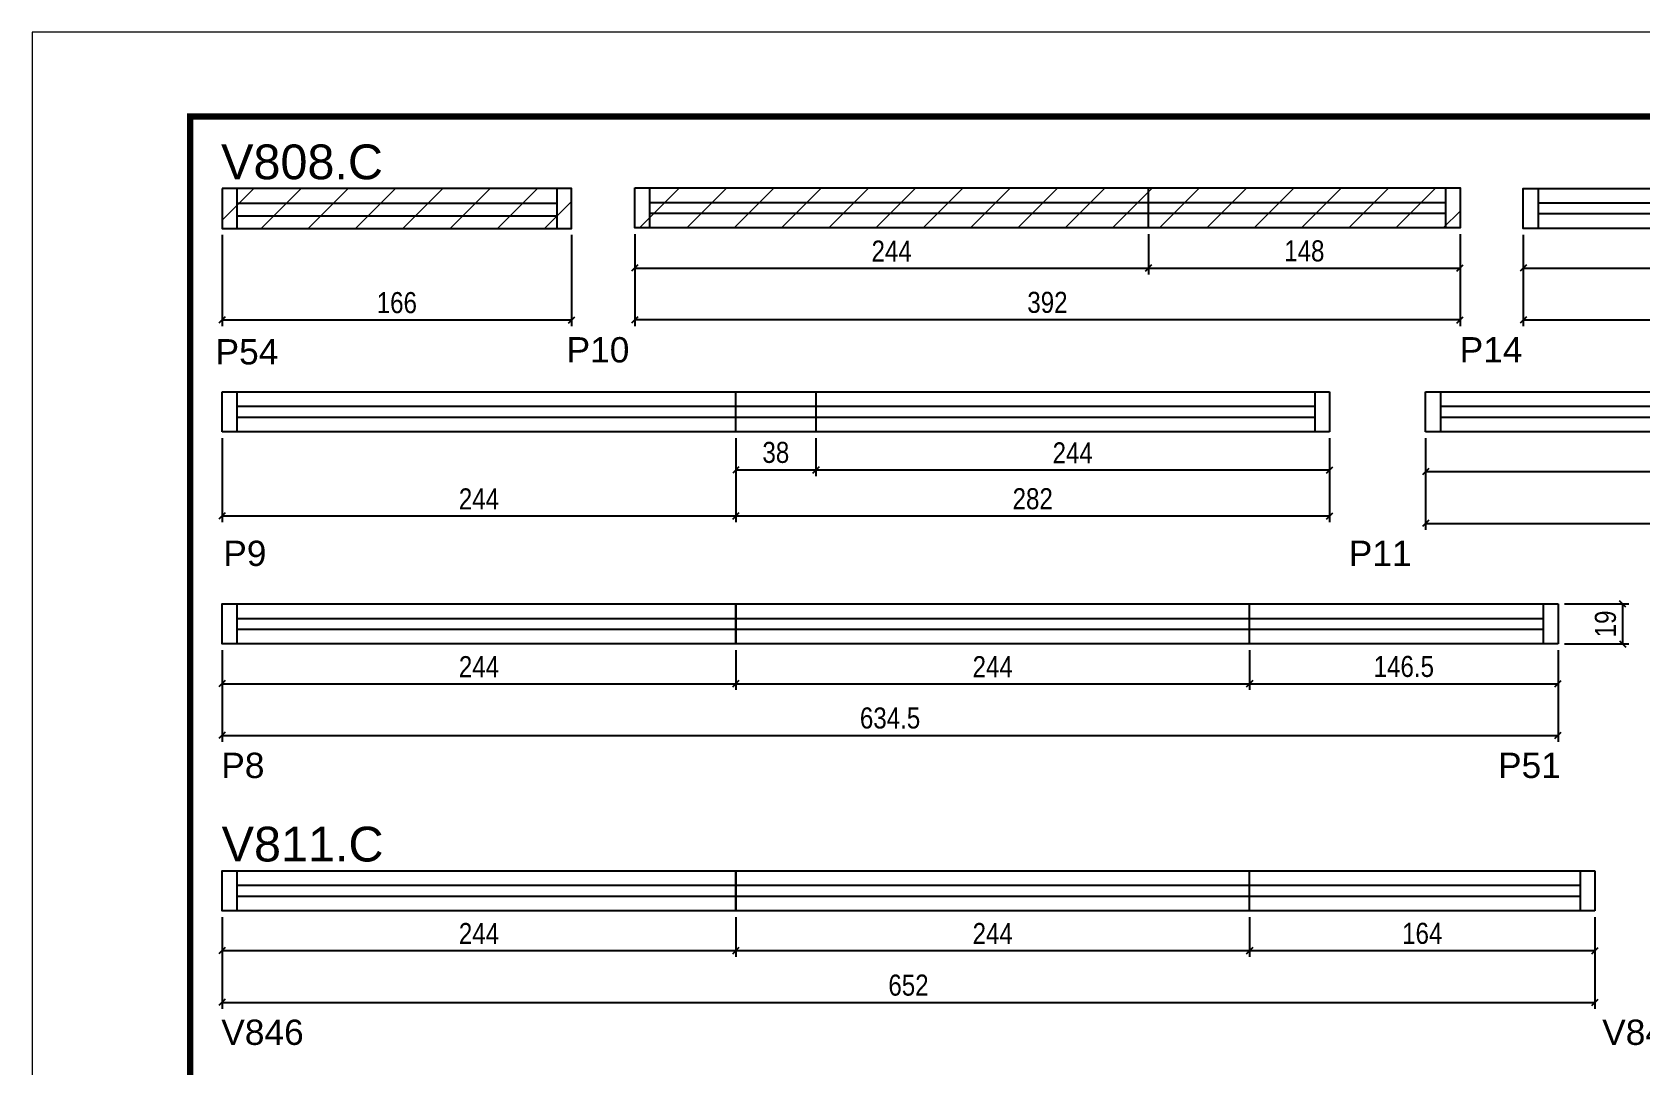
# Model space of a CAD drawing. Extents: x 1959 to 8212, y 239 to 4735.
# Drawn here: x 6727 to 7491, y 3096 to 3587 of the extents above; entities that cross this region are included whole.
import ezdxf

# ---------------------------------------------------------------- set-up
doc = ezdxf.new("R2010")
doc.units = 0
doc.linetypes.add('DASHED', pattern=[0.75, 0.5, -0.25])
for name, color, linetype in [('5', 5, 'Continuous'), ('COTA', 241, 'Continuous'), ('NOMENCLATURA', 7, 'Continuous'), ('Painéis', 200, 'Continuous'), ('SARR_2.2x7', 40, 'Continuous')]:
    doc.layers.add(name, color=color, linetype=linetype)
for name, color, linetype, lineweight in [('Folhas', 255, 'Continuous', 9), ('REAPROVEITAMENTO', 251, 'Continuous', 9), ('SARRAFO DE PRESSAO', 251, 'DASHED', 9)]:
    doc.layers.add(name, color=color, linetype=linetype, lineweight=lineweight)
doc.styles.add('COTA TECNICA', font='techl___.ttf', dxfattribs={"height": 10})
doc.styles.add('COTA TECNICA-50', font='techl___.ttf', dxfattribs={"height": 10})
doc.styles.get("Standard").update_dxf_attribs({"font": 'arial.ttf'})
doc.dimstyles.new('COTA PAINEL-50', dxfattribs={"dimtxt": 10, "dimasz": 3, "dimexe": 3, "dimexo": 3, "dimgap": 3, "dimtad": 1, "dimdec": 1, "dimzin": 12, "dimdsep": 46, "dimtxsty": 'COTA TECNICA-50', "dimblk1": 'OBLIQUE', "dimblk2": 'OBLIQUE', "dimsah": 1, "dimcen": 0.9, "dimclrd": 4, "dimclre": 4, "dimclrt": 240, "dimadec": 1, "dimazin": 3, "dimtfac": 1, "dimtdec": 1, "dimtmove": 0, "dimatfit": 3, "dimfxl": 1, "dimtolj": 1, "dimtzin": 12, "dimarcsym": 0})
doc.dimstyles.new('PAINEL', dxfattribs={"dimtxt": 10, "dimasz": 3, "dimexe": 3, "dimexo": 3, "dimgap": 3, "dimtad": 1, "dimdec": 1, "dimzin": 12, "dimdsep": 46, "dimtxsty": 'COTA TECNICA', "dimblk1": 'OBLIQUE', "dimblk2": 'OBLIQUE', "dimsah": 1, "dimcen": 0.9, "dimclrd": 4, "dimclre": 4, "dimclrt": 240, "dimadec": 1, "dimazin": 3, "dimtfac": 1, "dimtdec": 1, "dimtmove": 0, "dimatfit": 3, "dimfxl": 1, "dimtolj": 1, "dimtzin": 12, "dimarcsym": 0})

# ---------------------------------------------------------------- blocks, each defined once
blk = doc.blocks.new('9999999999')
at = {"layer": 'Folhas'}
blk.add_lwpolyline([(98138.98, 34190.21), (99623.98, 34190.21), (99623.98, 35240.21), (98138.98, 35240.21)], close=True, dxfattribs=at)
at = {"layer": 'Folhas', "color": 30, "const_width": 3}
blk.add_lwpolyline([(98213.98, 34230.21), (99583.98, 34230.21), (99583.98, 35200.21), (98213.98, 35200.21)], close=True, dxfattribs=at)
blk = doc.blocks.new('_Oblique')
at = {"color": 0, "linetype": 'ByBlock', "lineweight": -2}
blk.add_line((-0.5, -0.5), (0.5, 0.5), dxfattribs=at)
blk = doc.blocks.new('*D695')
at = {"layer": 'COTA', "color": 4, "linetype": 'ByBlock', "lineweight": -2, "transparency": 16777216}
for p, q in [((6817.46, 3490.51), (6817.46, 3447.09)), ((6983.46, 3490.51), (6983.46, 3447.09)), ((6817.46, 3450.09), (6983.46, 3450.09))]:
    blk.add_line(p, q, dxfattribs=at)
at = {"layer": 'Defpoints', "color": 0, "linetype": 'ByBlock', "transparency": 16777216}
for p in [(6817.46, 3493.51), (6983.46, 3493.51), (6983.46, 3450.09)]:
    blk.add_point(p, dxfattribs=at)
at = {"layer": 'COTA', "color": 4, "linetype": 'ByBlock', "lineweight": -2, "transparency": 16777216, "xscale": 3, "yscale": 3, "zscale": 3, "rotation": 180}
blk.add_blockref('_Oblique', (6817.46, 3450.09), dxfattribs=at)
at = {"layer": 'COTA', "color": 4, "linetype": 'ByBlock', "lineweight": -2, "transparency": 16777216, "xscale": 3, "yscale": 3, "zscale": 3}
blk.add_blockref('_Oblique', (6983.46, 3450.09), dxfattribs=at)
at = {"layer": 'COTA', "color": 240, "linetype": 'ByBlock', "transparency": 16777216, "insert": (6900.46, 3458.19), "char_height": 10, "attachment_point": 5, "style": 'COTA TECNICA-50'}
blk.add_mtext('\\A1;166', dxfattribs=at)
blk = doc.blocks.new('*D692')
at = {"layer": 'COTA', "color": 4, "linetype": 'ByBlock', "lineweight": -2, "transparency": 16777216}
for p, q in [((7013.45, 3490.71), (7013.45, 3471.67)), ((7257.45, 3490.71), (7257.45, 3471.67)), ((7013.45, 3474.67), (7257.45, 3474.67))]:
    blk.add_line(p, q, dxfattribs=at)
at = {"layer": 'Defpoints', "color": 0, "linetype": 'ByBlock', "transparency": 16777216}
for p in [(7013.45, 3493.71), (7257.45, 3493.71), (7257.45, 3474.67)]:
    blk.add_point(p, dxfattribs=at)
at = {"layer": 'COTA', "color": 4, "linetype": 'ByBlock', "lineweight": -2, "transparency": 16777216, "xscale": 3, "yscale": 3, "zscale": 3, "rotation": 180}
blk.add_blockref('_Oblique', (7013.45, 3474.67), dxfattribs=at)
at = {"layer": 'COTA', "color": 4, "linetype": 'ByBlock', "lineweight": -2, "transparency": 16777216, "xscale": 3, "yscale": 3, "zscale": 3}
blk.add_blockref('_Oblique', (7257.45, 3474.67), dxfattribs=at)
at = {"layer": 'COTA', "color": 240, "linetype": 'ByBlock', "transparency": 16777216, "insert": (7135.45, 3482.74), "char_height": 10, "attachment_point": 5, "style": 'COTA TECNICA-50'}
blk.add_mtext('\\A1;244', dxfattribs=at)
blk = doc.blocks.new('*D693')
at = {"layer": 'COTA', "color": 4, "linetype": 'ByBlock', "lineweight": -2, "transparency": 16777216}
for p, q in [((7257.45, 3490.71), (7257.45, 3471.67)), ((7405.45, 3490.71), (7405.45, 3471.67)), ((7257.45, 3474.67), (7405.45, 3474.67))]:
    blk.add_line(p, q, dxfattribs=at)
at = {"layer": 'Defpoints', "color": 0, "linetype": 'ByBlock', "transparency": 16777216}
for p in [(7257.45, 3493.71), (7405.45, 3493.71), (7405.45, 3474.67)]:
    blk.add_point(p, dxfattribs=at)
at = {"layer": 'COTA', "color": 4, "linetype": 'ByBlock', "lineweight": -2, "transparency": 16777216, "xscale": 3, "yscale": 3, "zscale": 3, "rotation": 180}
blk.add_blockref('_Oblique', (7257.45, 3474.67), dxfattribs=at)
at = {"layer": 'COTA', "color": 4, "linetype": 'ByBlock', "lineweight": -2, "transparency": 16777216, "xscale": 3, "yscale": 3, "zscale": 3}
blk.add_blockref('_Oblique', (7405.45, 3474.67), dxfattribs=at)
at = {"layer": 'COTA', "color": 240, "linetype": 'ByBlock', "transparency": 16777216, "insert": (7331.45, 3482.76), "char_height": 10, "attachment_point": 5, "style": 'COTA TECNICA-50'}
blk.add_mtext('\\A1;148', dxfattribs=at)
blk = doc.blocks.new('*D696')
at = {"layer": 'COTA', "color": 4, "linetype": 'ByBlock', "lineweight": -2, "transparency": 16777216}
for p, q in [((7435.45, 3490.51), (7435.45, 3471.67)), ((7679.45, 3490.51), (7679.45, 3471.67)), ((7435.45, 3474.67), (7679.45, 3474.67))]:
    blk.add_line(p, q, dxfattribs=at)
at = {"layer": 'Defpoints', "color": 0, "linetype": 'ByBlock', "transparency": 16777216}
for p in [(7435.45, 3493.51), (7679.45, 3493.51), (7679.45, 3474.67)]:
    blk.add_point(p, dxfattribs=at)
at = {"layer": 'COTA', "color": 4, "linetype": 'ByBlock', "lineweight": -2, "transparency": 16777216, "xscale": 3, "yscale": 3, "zscale": 3, "rotation": 180}
blk.add_blockref('_Oblique', (7435.45, 3474.67), dxfattribs=at)
at = {"layer": 'COTA', "color": 4, "linetype": 'ByBlock', "lineweight": -2, "transparency": 16777216, "xscale": 3, "yscale": 3, "zscale": 3}
blk.add_blockref('_Oblique', (7679.45, 3474.67), dxfattribs=at)
at = {"layer": 'COTA', "color": 240, "linetype": 'ByBlock', "transparency": 16777216, "insert": (7557.45, 3482.74), "char_height": 10, "attachment_point": 5, "style": 'COTA TECNICA-50'}
blk.add_mtext('\\A1;244', dxfattribs=at)
blk = doc.blocks.new('*D698')
at = {"layer": 'COTA', "color": 4, "lineweight": -2, "transparency": 16777216}
for p, q in [((7435.45, 3490.51), (7435.45, 3447.09)), ((8096.45, 3490.51), (8096.45, 3447.09)), ((7435.45, 3450.09), (8096.45, 3450.09))]:
    blk.add_line(p, q, dxfattribs=at)
at = {"layer": 'Defpoints', "color": 0, "transparency": 16777216}
for p in [(7435.45, 3493.51), (8096.45, 3493.51), (8096.45, 3450.09)]:
    blk.add_point(p, dxfattribs=at)
at = {"layer": 'COTA', "color": 4, "lineweight": -2, "transparency": 16777216, "xscale": 3, "yscale": 3, "zscale": 3, "rotation": 180}
blk.add_blockref('_Oblique', (7435.45, 3450.09), dxfattribs=at)
at = {"layer": 'COTA', "color": 4, "lineweight": -2, "transparency": 16777216, "xscale": 3, "yscale": 3, "zscale": 3}
blk.add_blockref('_Oblique', (8096.45, 3450.09), dxfattribs=at)
at = {"layer": 'COTA', "color": 240, "transparency": 16777216, "insert": (7765.95, 3458.19), "char_height": 10, "attachment_point": 5, "style": 'COTA TECNICA'}
blk.add_mtext('\\A1;661', dxfattribs=at)
blk = doc.blocks.new('*D701')
at = {"layer": 'COTA', "color": 4, "lineweight": -2, "transparency": 16777216}
for p, q in [((7013.45, 3490.71), (7013.45, 3447.09)), ((7405.45, 3490.71), (7405.45, 3447.09)), ((7405.45, 3450.09), (7013.45, 3450.09))]:
    blk.add_line(p, q, dxfattribs=at)
at = {"layer": 'Defpoints', "color": 0, "transparency": 16777216}
for p in [(7013.45, 3493.71), (7405.45, 3493.71), (7013.45, 3450.09)]:
    blk.add_point(p, dxfattribs=at)
at = {"layer": 'COTA', "color": 4, "lineweight": -2, "transparency": 16777216, "xscale": 3, "yscale": 3, "zscale": 3, "rotation": 180}
blk.add_blockref('_Oblique', (7013.45, 3450.09), dxfattribs=at)
at = {"layer": 'COTA', "color": 4, "lineweight": -2, "transparency": 16777216, "xscale": 3, "yscale": 3, "zscale": 3}
blk.add_blockref('_Oblique', (7405.45, 3450.09), dxfattribs=at)
at = {"layer": 'COTA', "color": 240, "transparency": 16777216, "insert": (7209.45, 3458.33), "char_height": 10, "attachment_point": 5, "style": 'COTA TECNICA'}
blk.add_mtext('\\A1;392', dxfattribs=at)
blk = doc.blocks.new('*D704')
at = {"layer": 'COTA', "color": 4, "lineweight": -2, "transparency": 16777216}
for p, q in [((6817.46, 3393.88), (6817.46, 3354.01)), ((7061.46, 3393.88), (7061.46, 3354.01)), ((6817.46, 3357.01), (7061.46, 3357.01))]:
    blk.add_line(p, q, dxfattribs=at)
at = {"layer": 'Defpoints', "color": 0, "transparency": 16777216}
for p in [(6817.46, 3396.88), (7061.46, 3396.88), (7061.46, 3357.01)]:
    blk.add_point(p, dxfattribs=at)
at = {"layer": 'COTA', "color": 4, "lineweight": -2, "transparency": 16777216, "xscale": 3, "yscale": 3, "zscale": 3, "rotation": 180}
blk.add_blockref('_Oblique', (6817.46, 3357.01), dxfattribs=at)
at = {"layer": 'COTA', "color": 4, "lineweight": -2, "transparency": 16777216, "xscale": 3, "yscale": 3, "zscale": 3}
blk.add_blockref('_Oblique', (7061.46, 3357.01), dxfattribs=at)
at = {"layer": 'COTA', "color": 240, "transparency": 16777216, "insert": (6939.46, 3365.08), "char_height": 10, "attachment_point": 5, "style": 'COTA TECNICA'}
blk.add_mtext('\\A1;244', dxfattribs=at)
blk = doc.blocks.new('*D705')
at = {"layer": 'COTA', "color": 4, "lineweight": -2, "transparency": 16777216}
for p, q in [((7061.46, 3393.88), (7061.46, 3354.01)), ((7343.46, 3393.88), (7343.46, 3354.01)), ((7061.46, 3357.01), (7343.46, 3357.01))]:
    blk.add_line(p, q, dxfattribs=at)
at = {"layer": 'Defpoints', "color": 0, "transparency": 16777216}
for p in [(7061.46, 3396.88), (7343.46, 3396.88), (7343.46, 3357.01)]:
    blk.add_point(p, dxfattribs=at)
at = {"layer": 'COTA', "color": 4, "lineweight": -2, "transparency": 16777216, "xscale": 3, "yscale": 3, "zscale": 3, "rotation": 180}
blk.add_blockref('_Oblique', (7061.46, 3357.01), dxfattribs=at)
at = {"layer": 'COTA', "color": 4, "lineweight": -2, "transparency": 16777216, "xscale": 3, "yscale": 3, "zscale": 3}
blk.add_blockref('_Oblique', (7343.46, 3357.01), dxfattribs=at)
at = {"layer": 'COTA', "color": 240, "transparency": 16777216, "insert": (7202.46, 3365.11), "char_height": 10, "attachment_point": 5, "style": 'COTA TECNICA'}
blk.add_mtext('\\A1;282', dxfattribs=at)
blk = doc.blocks.new('*D706')
at = {"layer": 'COTA', "color": 4, "lineweight": -2, "transparency": 16777216}
for p, q in [((7061.46, 3393.88), (7061.46, 3375.86)), ((7099.46, 3393.88), (7099.46, 3375.86)), ((7061.46, 3378.86), (7099.46, 3378.86))]:
    blk.add_line(p, q, dxfattribs=at)
at = {"layer": 'Defpoints', "color": 0, "transparency": 16777216}
for p in [(7061.46, 3396.88), (7099.46, 3396.88), (7099.46, 3378.86)]:
    blk.add_point(p, dxfattribs=at)
at = {"layer": 'COTA', "color": 4, "lineweight": -2, "transparency": 16777216, "xscale": 3, "yscale": 3, "zscale": 3, "rotation": 180}
blk.add_blockref('_Oblique', (7061.46, 3378.86), dxfattribs=at)
at = {"layer": 'COTA', "color": 4, "lineweight": -2, "transparency": 16777216, "xscale": 3, "yscale": 3, "zscale": 3}
blk.add_blockref('_Oblique', (7099.46, 3378.86), dxfattribs=at)
at = {"layer": 'COTA', "color": 240, "transparency": 16777216, "insert": (7080.46, 3387.1), "char_height": 10, "attachment_point": 5, "style": 'COTA TECNICA'}
blk.add_mtext('\\A1;38', dxfattribs=at)
blk = doc.blocks.new('*D707')
at = {"layer": 'COTA', "color": 4, "lineweight": -2, "transparency": 16777216}
for p, q in [((7099.46, 3393.88), (7099.46, 3375.86)), ((7343.46, 3393.88), (7343.46, 3375.86)), ((7099.46, 3378.86), (7343.46, 3378.86))]:
    blk.add_line(p, q, dxfattribs=at)
at = {"layer": 'Defpoints', "color": 0, "transparency": 16777216}
for p in [(7099.46, 3396.88), (7343.46, 3396.88), (7343.46, 3378.86)]:
    blk.add_point(p, dxfattribs=at)
at = {"layer": 'COTA', "color": 4, "lineweight": -2, "transparency": 16777216, "xscale": 3, "yscale": 3, "zscale": 3, "rotation": 180}
blk.add_blockref('_Oblique', (7099.46, 3378.86), dxfattribs=at)
at = {"layer": 'COTA', "color": 4, "lineweight": -2, "transparency": 16777216, "xscale": 3, "yscale": 3, "zscale": 3}
blk.add_blockref('_Oblique', (7343.46, 3378.86), dxfattribs=at)
at = {"layer": 'COTA', "color": 240, "transparency": 16777216, "insert": (7221.46, 3386.93), "char_height": 10, "attachment_point": 5, "style": 'COTA TECNICA'}
blk.add_mtext('\\A1;244', dxfattribs=at)
blk = doc.blocks.new('*D708')
at = {"layer": 'COTA', "color": 4, "lineweight": -2, "transparency": 16777216}
for p, q in [((7389.07, 3393.88), (7389.07, 3350.45)), ((7859.07, 3393.88), (7859.07, 3350.45)), ((7389.07, 3353.45), (7859.07, 3353.45))]:
    blk.add_line(p, q, dxfattribs=at)
at = {"layer": 'Defpoints', "color": 0, "transparency": 16777216}
for p in [(7389.07, 3396.88), (7859.07, 3396.88), (7859.07, 3353.45)]:
    blk.add_point(p, dxfattribs=at)
at = {"layer": 'COTA', "color": 4, "lineweight": -2, "transparency": 16777216, "xscale": 3, "yscale": 3, "zscale": 3, "rotation": 180}
blk.add_blockref('_Oblique', (7389.07, 3353.45), dxfattribs=at)
at = {"layer": 'COTA', "color": 4, "lineweight": -2, "transparency": 16777216, "xscale": 3, "yscale": 3, "zscale": 3}
blk.add_blockref('_Oblique', (7859.07, 3353.45), dxfattribs=at)
at = {"layer": 'COTA', "color": 240, "transparency": 16777216, "insert": (7624.07, 3361.55), "char_height": 10, "attachment_point": 5, "style": 'COTA TECNICA'}
blk.add_mtext('\\A1;470', dxfattribs=at)
blk = doc.blocks.new('*D710')
at = {"layer": 'COTA', "color": 4, "lineweight": -2, "transparency": 16777216}
for p, q in [((7389.07, 3393.88), (7389.07, 3375.03)), ((7633.07, 3393.88), (7633.07, 3375.03)), ((7389.07, 3378.03), (7633.07, 3378.03))]:
    blk.add_line(p, q, dxfattribs=at)
at = {"layer": 'Defpoints', "color": 0, "transparency": 16777216}
for p in [(7389.07, 3396.88), (7633.07, 3396.88), (7633.07, 3378.03)]:
    blk.add_point(p, dxfattribs=at)
at = {"layer": 'COTA', "color": 4, "lineweight": -2, "transparency": 16777216, "xscale": 3, "yscale": 3, "zscale": 3, "rotation": 180}
blk.add_blockref('_Oblique', (7389.07, 3378.03), dxfattribs=at)
at = {"layer": 'COTA', "color": 4, "lineweight": -2, "transparency": 16777216, "xscale": 3, "yscale": 3, "zscale": 3}
blk.add_blockref('_Oblique', (7633.07, 3378.03), dxfattribs=at)
at = {"layer": 'COTA', "color": 240, "transparency": 16777216, "insert": (7511.07, 3386.1), "char_height": 10, "attachment_point": 5, "style": 'COTA TECNICA'}
blk.add_mtext('\\A1;244', dxfattribs=at)
blk = doc.blocks.new('*D712')
at = {"layer": 'COTA', "color": 4, "linetype": 'ByBlock', "lineweight": -2, "transparency": 16777216}
for p, q in [((6817.46, 3293.22), (6817.46, 3274.38)), ((7061.46, 3293.22), (7061.46, 3274.38)), ((6817.46, 3277.38), (7061.46, 3277.38))]:
    blk.add_line(p, q, dxfattribs=at)
at = {"layer": 'Defpoints', "color": 0, "linetype": 'ByBlock', "transparency": 16777216}
for p in [(6817.46, 3296.22), (7061.46, 3296.22), (7061.46, 3277.38)]:
    blk.add_point(p, dxfattribs=at)
at = {"layer": 'COTA', "color": 4, "linetype": 'ByBlock', "lineweight": -2, "transparency": 16777216, "xscale": 3, "yscale": 3, "zscale": 3, "rotation": 180}
blk.add_blockref('_Oblique', (6817.46, 3277.38), dxfattribs=at)
at = {"layer": 'COTA', "color": 4, "linetype": 'ByBlock', "lineweight": -2, "transparency": 16777216, "xscale": 3, "yscale": 3, "zscale": 3}
blk.add_blockref('_Oblique', (7061.46, 3277.38), dxfattribs=at)
at = {"layer": 'COTA', "color": 240, "linetype": 'ByBlock', "transparency": 16777216, "insert": (6939.46, 3285.45), "char_height": 10, "attachment_point": 5, "style": 'COTA TECNICA-50'}
blk.add_mtext('\\A1;244', dxfattribs=at)
blk = doc.blocks.new('*D713')
at = {"layer": 'COTA', "color": 4, "linetype": 'ByBlock', "lineweight": -2, "transparency": 16777216}
for p, q in [((7061.46, 3293.22), (7061.46, 3274.38)), ((7305.46, 3293.22), (7305.46, 3274.38)), ((7061.46, 3277.38), (7305.46, 3277.38))]:
    blk.add_line(p, q, dxfattribs=at)
at = {"layer": 'Defpoints', "color": 0, "linetype": 'ByBlock', "transparency": 16777216}
for p in [(7061.46, 3296.22), (7305.46, 3296.22), (7305.46, 3277.38)]:
    blk.add_point(p, dxfattribs=at)
at = {"layer": 'COTA', "color": 4, "linetype": 'ByBlock', "lineweight": -2, "transparency": 16777216, "xscale": 3, "yscale": 3, "zscale": 3, "rotation": 180}
blk.add_blockref('_Oblique', (7061.46, 3277.38), dxfattribs=at)
at = {"layer": 'COTA', "color": 4, "linetype": 'ByBlock', "lineweight": -2, "transparency": 16777216, "xscale": 3, "yscale": 3, "zscale": 3}
blk.add_blockref('_Oblique', (7305.46, 3277.38), dxfattribs=at)
at = {"layer": 'COTA', "color": 240, "linetype": 'ByBlock', "transparency": 16777216, "insert": (7183.46, 3285.45), "char_height": 10, "attachment_point": 5, "style": 'COTA TECNICA-50'}
blk.add_mtext('\\A1;244', dxfattribs=at)
blk = doc.blocks.new('*D714')
at = {"layer": 'COTA', "color": 4, "lineweight": -2, "transparency": 16777216}
for p, q in [((6817.46, 3293.22), (6817.46, 3249.8)), ((7451.96, 3293.22), (7451.96, 3249.8)), ((6817.46, 3252.8), (7451.96, 3252.8))]:
    blk.add_line(p, q, dxfattribs=at)
at = {"layer": 'Defpoints', "color": 0, "transparency": 16777216}
for p in [(6817.46, 3296.22), (7451.96, 3296.22), (7451.96, 3252.8)]:
    blk.add_point(p, dxfattribs=at)
at = {"layer": 'COTA', "color": 4, "lineweight": -2, "transparency": 16777216, "xscale": 3, "yscale": 3, "zscale": 3, "rotation": 180}
blk.add_blockref('_Oblique', (6817.46, 3252.8), dxfattribs=at)
at = {"layer": 'COTA', "color": 4, "lineweight": -2, "transparency": 16777216, "xscale": 3, "yscale": 3, "zscale": 3}
blk.add_blockref('_Oblique', (7451.96, 3252.8), dxfattribs=at)
at = {"layer": 'COTA', "color": 240, "transparency": 16777216, "insert": (7134.71, 3261.02), "char_height": 10, "attachment_point": 5, "style": 'COTA TECNICA'}
blk.add_mtext('\\A1;634.5', dxfattribs=at)
blk = doc.blocks.new('*D715')
at = {"layer": 'COTA', "color": 4, "lineweight": -2, "transparency": 16777216}
for p, q in [((7305.46, 3293.22), (7305.46, 3274.38)), ((7451.96, 3293.22), (7451.96, 3274.38)), ((7305.46, 3277.38), (7451.96, 3277.38))]:
    blk.add_line(p, q, dxfattribs=at)
at = {"layer": 'Defpoints', "color": 0, "transparency": 16777216}
for p in [(7305.46, 3296.22), (7451.96, 3296.22), (7451.96, 3277.38)]:
    blk.add_point(p, dxfattribs=at)
at = {"layer": 'COTA', "color": 4, "lineweight": -2, "transparency": 16777216, "xscale": 3, "yscale": 3, "zscale": 3, "rotation": 180}
blk.add_blockref('_Oblique', (7305.46, 3277.38), dxfattribs=at)
at = {"layer": 'COTA', "color": 4, "lineweight": -2, "transparency": 16777216, "xscale": 3, "yscale": 3, "zscale": 3}
blk.add_blockref('_Oblique', (7451.96, 3277.38), dxfattribs=at)
at = {"layer": 'COTA', "color": 240, "transparency": 16777216, "insert": (7378.71, 3285.49), "char_height": 10, "attachment_point": 5, "style": 'COTA TECNICA'}
blk.add_mtext('\\A1;146.5', dxfattribs=at)
blk = doc.blocks.new('*D716')
at = {"layer": 'COTA', "color": 4, "lineweight": -2, "transparency": 16777216}
for p, q in [((7454.96, 3315.22), (7485.58, 3315.22)), ((7482.58, 3315.22), (7482.58, 3296.22)), ((7454.96, 3296.22), (7485.58, 3296.22))]:
    blk.add_line(p, q, dxfattribs=at)
at = {"layer": 'Defpoints', "color": 0, "transparency": 16777216}
for p in [(7451.96, 3315.22), (7451.96, 3296.22), (7482.58, 3296.22)]:
    blk.add_point(p, dxfattribs=at)
at = {"layer": 'COTA', "color": 4, "lineweight": -2, "transparency": 16777216, "xscale": 3, "yscale": 3, "zscale": 3}
for p, rotation in [((7482.58, 3315.22), 90), ((7482.58, 3296.22), 270)]:
    blk.add_blockref('_Oblique', p, dxfattribs=dict(at, rotation=rotation))
at = {"layer": 'COTA', "color": 240, "transparency": 16777216, "insert": (7474.5, 3305.72), "char_height": 10, "attachment_point": 5, "rotation": 90, "style": 'COTA TECNICA'}
blk.add_mtext('\\A1;19', dxfattribs=at)
blk = doc.blocks.new('*D722')
at = {"layer": 'COTA', "color": 4, "linetype": 'ByBlock', "lineweight": -2, "transparency": 16777216}
for p, q in [((6817.46, 3166.53), (6817.46, 3147.68)), ((7061.46, 3166.53), (7061.46, 3147.68)), ((6817.46, 3150.68), (7061.46, 3150.68))]:
    blk.add_line(p, q, dxfattribs=at)
at = {"layer": 'Defpoints', "color": 0, "linetype": 'ByBlock', "transparency": 16777216}
for p in [(6817.46, 3169.53), (7061.46, 3169.53), (7061.46, 3150.68)]:
    blk.add_point(p, dxfattribs=at)
at = {"layer": 'COTA', "color": 4, "linetype": 'ByBlock', "lineweight": -2, "transparency": 16777216, "xscale": 3, "yscale": 3, "zscale": 3, "rotation": 180}
blk.add_blockref('_Oblique', (6817.46, 3150.68), dxfattribs=at)
at = {"layer": 'COTA', "color": 4, "linetype": 'ByBlock', "lineweight": -2, "transparency": 16777216, "xscale": 3, "yscale": 3, "zscale": 3}
blk.add_blockref('_Oblique', (7061.46, 3150.68), dxfattribs=at)
at = {"layer": 'COTA', "color": 240, "linetype": 'ByBlock', "transparency": 16777216, "insert": (6939.46, 3158.76), "char_height": 10, "attachment_point": 5, "style": 'COTA TECNICA-50'}
blk.add_mtext('\\A1;244', dxfattribs=at)
blk = doc.blocks.new('*D723')
at = {"layer": 'COTA', "color": 4, "linetype": 'ByBlock', "lineweight": -2, "transparency": 16777216}
for p, q in [((7061.46, 3166.53), (7061.46, 3147.68)), ((7305.46, 3166.53), (7305.46, 3147.68)), ((7061.46, 3150.68), (7305.46, 3150.68))]:
    blk.add_line(p, q, dxfattribs=at)
at = {"layer": 'Defpoints', "color": 0, "linetype": 'ByBlock', "transparency": 16777216}
for p in [(7061.46, 3169.53), (7305.46, 3169.53), (7305.46, 3150.68)]:
    blk.add_point(p, dxfattribs=at)
at = {"layer": 'COTA', "color": 4, "linetype": 'ByBlock', "lineweight": -2, "transparency": 16777216, "xscale": 3, "yscale": 3, "zscale": 3, "rotation": 180}
blk.add_blockref('_Oblique', (7061.46, 3150.68), dxfattribs=at)
at = {"layer": 'COTA', "color": 4, "linetype": 'ByBlock', "lineweight": -2, "transparency": 16777216, "xscale": 3, "yscale": 3, "zscale": 3}
blk.add_blockref('_Oblique', (7305.46, 3150.68), dxfattribs=at)
at = {"layer": 'COTA', "color": 240, "linetype": 'ByBlock', "transparency": 16777216, "insert": (7183.46, 3158.76), "char_height": 10, "attachment_point": 5, "style": 'COTA TECNICA-50'}
blk.add_mtext('\\A1;244', dxfattribs=at)
blk = doc.blocks.new('*D724')
at = {"layer": 'COTA', "color": 4, "lineweight": -2, "transparency": 16777216}
for p, q in [((6817.46, 3166.53), (6817.46, 3123.1)), ((7469.46, 3166.53), (7469.46, 3123.1)), ((6817.46, 3126.1), (7469.46, 3126.1))]:
    blk.add_line(p, q, dxfattribs=at)
at = {"layer": 'Defpoints', "color": 0, "transparency": 16777216}
for p in [(6817.46, 3169.53), (7469.46, 3169.53), (7469.46, 3126.1)]:
    blk.add_point(p, dxfattribs=at)
at = {"layer": 'COTA', "color": 4, "lineweight": -2, "transparency": 16777216, "xscale": 3, "yscale": 3, "zscale": 3, "rotation": 180}
blk.add_blockref('_Oblique', (6817.46, 3126.1), dxfattribs=at)
at = {"layer": 'COTA', "color": 4, "lineweight": -2, "transparency": 16777216, "xscale": 3, "yscale": 3, "zscale": 3}
blk.add_blockref('_Oblique', (7469.46, 3126.1), dxfattribs=at)
at = {"layer": 'COTA', "color": 240, "transparency": 16777216, "insert": (7143.46, 3134.21), "char_height": 10, "attachment_point": 5, "style": 'COTA TECNICA'}
blk.add_mtext('\\A1;652', dxfattribs=at)
blk = doc.blocks.new('*D725')
at = {"layer": 'COTA', "color": 4, "lineweight": -2, "transparency": 16777216}
for p, q in [((7305.46, 3166.53), (7305.46, 3147.68)), ((7469.46, 3166.53), (7469.46, 3147.68)), ((7305.46, 3150.68), (7469.46, 3150.68))]:
    blk.add_line(p, q, dxfattribs=at)
at = {"layer": 'Defpoints', "color": 0, "transparency": 16777216}
for p in [(7305.46, 3169.53), (7469.46, 3169.53), (7469.46, 3150.68)]:
    blk.add_point(p, dxfattribs=at)
at = {"layer": 'COTA', "color": 4, "lineweight": -2, "transparency": 16777216, "xscale": 3, "yscale": 3, "zscale": 3, "rotation": 180}
blk.add_blockref('_Oblique', (7305.46, 3150.68), dxfattribs=at)
at = {"layer": 'COTA', "color": 4, "lineweight": -2, "transparency": 16777216, "xscale": 3, "yscale": 3, "zscale": 3}
blk.add_blockref('_Oblique', (7469.46, 3150.68), dxfattribs=at)
at = {"layer": 'COTA', "color": 240, "transparency": 16777216, "insert": (7387.46, 3158.79), "char_height": 10, "attachment_point": 5, "style": 'COTA TECNICA'}
blk.add_mtext('\\A1;164', dxfattribs=at)

msp = doc.modelspace()

# ---------------------------------------------------------------- hatches: boundary and pattern name
at = {"layer": 'REAPROVEITAMENTO'}
h = msp.add_hatch(dxfattribs=at)
h.set_pattern_fill('ANSI31', color=256, scale=5, style=0)
h.set_pattern_definition([(45, (-25.144, 0), (-11.22532, 11.22532), [])])
h.paths.add_polyline_path([(6983.46, 3512.51), (6817.46, 3512.51), (6817.46, 3493.51), (6983.46, 3493.51)])
h.paths.add_polyline_path([(7257.45, 3512.71), (7013.45, 3512.71), (7013.45, 3493.71), (7257.45, 3493.71)])
h.paths.add_polyline_path([(7405.45, 3512.71), (7257.45, 3512.71), (7257.45, 3493.71), (7405.45, 3493.71)])

# ---------------------------------------------------------------- linework, layer by layer
at = {"layer": 'Painéis', "linetype": 'ByBlock'}
msp.add_line((7257.45, 3493.71), (7257.45, 3512.71), dxfattribs=at)
at = {"layer": 'Painéis'}
for p, q in [((6817.46, 3396.88), (6817.46, 3415.88)), ((6817.46, 3415.88), (7343.46, 3415.88)), ((7061.46, 3396.88), (7061.46, 3415.88)), ((7099.46, 3415.88), (7099.46, 3396.88)), ((7343.46, 3415.88), (7343.46, 3396.88)), ((7389.07, 3396.88), (7389.07, 3415.88)), ((7389.07, 3415.88), (7859.07, 3415.88)), ((7343.46, 3396.88), (6817.46, 3396.88)), ((7859.07, 3396.88), (7389.07, 3396.88)), ((7061.46, 3315.22), (7451.96, 3315.22)), ((7061.46, 3296.22), (7061.46, 3315.22)), ((7305.46, 3296.22), (7305.46, 3315.22)), ((7451.96, 3315.22), (7451.96, 3296.22)), ((7451.96, 3296.22), (7061.46, 3296.22)), ((7061.46, 3188.53), (7469.46, 3188.53)), ((7061.46, 3169.53), (7061.46, 3188.53)), ((7305.46, 3169.53), (7305.46, 3188.53)), ((7469.46, 3188.53), (7469.46, 3169.53)), ((7469.46, 3169.53), (7061.46, 3169.53))]:
    msp.add_line(p, q, dxfattribs=at)
at = {"layer": 'Painéis', "linetype": 'ByBlock'}
for points in [[(6817.46, 3512.51), (6817.46, 3493.51), (6983.46, 3493.51), (6983.46, 3512.51)], [(7013.45, 3512.71), (7405.45, 3512.71), (7405.45, 3493.71), (7013.45, 3493.71)]]:
    msp.add_lwpolyline(points, close=True, dxfattribs=at)
at = {"layer": 'Painéis'}
for points in [[(7679.45, 3493.51), (7435.45, 3493.51), (7435.45, 3512.51), (7679.45, 3512.51)], [(7061.46, 3296.22), (6817.46, 3296.22), (6817.46, 3315.22), (7061.46, 3315.22)], [(7061.46, 3169.53), (6817.46, 3169.53), (6817.46, 3188.53), (7061.46, 3188.53)]]:
    msp.add_lwpolyline(points, close=True, dxfattribs=at)
at = {"layer": 'SARR_2.2x7', "linetype": 'Continuous'}
for p, q in [((6824.46, 3512.51), (6824.46, 3493.51)), ((6976.46, 3512.51), (6976.46, 3493.51)), ((7020.45, 3512.71), (7020.45, 3493.71)), ((7398.45, 3512.71), (7398.45, 3493.71)), ((7442.45, 3512.51), (7442.45, 3493.51)), ((6824.46, 3505.51), (6976.46, 3505.51)), ((6824.46, 3499.51), (6976.46, 3499.51)), ((7257.45, 3505.71), (7020.45, 3505.71)), ((7020.45, 3500.71), (7257.45, 3500.71)), ((7398.45, 3505.71), (7257.45, 3505.71)), ((7257.45, 3500.71), (7398.45, 3500.71)), ((7679.45, 3505.51), (7442.45, 3505.51)), ((7442.45, 3500.51), (7679.45, 3500.51)), ((6824.46, 3415.88), (6824.46, 3396.88)), ((7336.46, 3415.88), (7336.46, 3396.88)), ((7396.07, 3415.88), (7396.07, 3396.88)), ((7061.46, 3408.88), (6824.46, 3408.88)), ((7336.46, 3408.88), (7061.46, 3408.88)), ((7633.07, 3408.88), (7396.07, 3408.88)), ((6824.46, 3403.88), (7061.46, 3403.88)), ((7061.46, 3403.88), (7336.46, 3403.88)), ((7396.07, 3403.88), (7633.07, 3403.88)), ((6824.46, 3315.22), (6824.46, 3296.22)), ((7061.46, 3308.22), (6824.46, 3308.22)), ((7305.46, 3308.22), (7061.46, 3308.22)), ((7444.96, 3308.22), (7305.46, 3308.22)), ((7444.96, 3315.22), (7444.96, 3296.22)), ((6824.46, 3303.22), (7061.46, 3303.22)), ((7061.46, 3303.22), (7305.46, 3303.22)), ((7305.46, 3303.22), (7444.96, 3303.22)), ((6824.46, 3188.53), (6824.46, 3169.53)), ((7462.46, 3188.53), (7462.46, 3169.53)), ((7061.46, 3181.53), (6824.46, 3181.53)), ((7305.46, 3181.53), (7061.46, 3181.53)), ((7462.46, 3181.53), (7305.46, 3181.53)), ((6824.46, 3176.53), (7061.46, 3176.53)), ((7061.46, 3176.53), (7305.46, 3176.53)), ((7305.46, 3176.53), (7462.46, 3176.53))]:
    msp.add_line(p, q, dxfattribs=at)

# ---------------------------------------------------------------- block references
at = {"layer": 'SARRAFO DE PRESSAO', "color": 6, "linetype": 'ByBlock'}
msp.add_blockref('9999999999', (-91411.71, -31653.56), dxfattribs=at)

# ---------------------------------------------------------------- texts
at = {"layer": '5', "linetype": 'Continuous'}
for s, rotation, p in [('P54', 359.99996, (6814.36, 3428.93)), ('P10', 359.99996, (6981.08, 3429.88)), ('P14', 359.99996, (7405.22, 3429.88)), ('P9', 0.00004, (6818.03, 3333.25)), ('P11', 0.00004, (7352.57, 3333.25)), ('P8', 359.99996, (6817.08, 3232.6)), ('P51', 359.99996, (7423.45, 3232.6)), ('V846', 359.99996, (6817.08, 3105.9)), ('V848', 0.00004, (7472.92, 3105.9))]:
    msp.add_text(s, height=12, rotation=rotation, dxfattribs=at).set_placement(p)
at = {"layer": 'NOMENCLATURA', "linetype": 'Continuous'}
for s, p in [('V808.C', (6816.99, 3516.83)), ('V811.C', (6817.25, 3192.97))]:
    msp.add_text(s, height=16.5, dxfattribs=at).set_placement(p)

# ---------------------------------------------------------------- dimensions: what is measured, and where the dimension line sits
at = {"layer": 'COTA', "color": 1, "linetype": 'ByBlock'}
for base, p1, p2, picture, middle in [((6983.46, 3450.09), (6817.46, 3493.51), (6983.46, 3493.51), '*D695', (6900.46, 3458.19)), ((7257.45, 3474.67), (7013.45, 3493.71), (7257.45, 3493.71), '*D692', (7135.45, 3482.74)), ((7405.45, 3474.67), (7257.45, 3493.71), (7405.45, 3493.71), '*D693', (7331.45, 3482.76)), ((7679.45, 3474.67), (7435.45, 3493.51), (7679.45, 3493.51), '*D696', (7557.45, 3482.74)), ((7061.46, 3277.38), (6817.46, 3296.22), (7061.46, 3296.22), '*D712', (6939.46, 3285.45)), ((7305.46, 3277.38), (7061.46, 3296.22), (7305.46, 3296.22), '*D713', (7183.46, 3285.45)), ((7061.46, 3150.68), (6817.46, 3169.53), (7061.46, 3169.53), '*D722', (6939.46, 3158.76)), ((7305.46, 3150.68), (7061.46, 3169.53), (7305.46, 3169.53), '*D723', (7183.46, 3158.76))]:
    dim = msp.add_linear_dim(base=base, p1=p1, p2=p2, dimstyle='COTA PAINEL-50', override={"dimarcsym": 1}, dxfattribs=at)
    dim.commit()
    dim.dimension.update_dxf_attribs({"geometry": picture, "text_midpoint": middle})
at = {"layer": 'COTA'}
for base, p1, p2, picture, middle in [((7013.45, 3450.09), (7405.45, 3493.71), (7013.45, 3493.71), '*D701', (7209.45, 3458.33)), ((8096.45, 3450.09), (7435.45, 3493.51), (8096.45, 3493.51), '*D698', (7765.95, 3458.19)), ((7061.46, 3357.01), (6817.46, 3396.88), (7061.46, 3396.88), '*D704', (6939.46, 3365.08)), ((7099.46, 3378.86), (7061.46, 3396.88), (7099.46, 3396.88), '*D706', (7080.46, 3387.1)), ((7859.07, 3353.45), (7389.07, 3396.88), (7859.07, 3396.88), '*D708', (7624.07, 3361.55)), ((7633.07, 3378.03), (7389.07, 3396.88), (7633.07, 3396.88), '*D710', (7511.07, 3386.1)), ((7451.96, 3252.8), (6817.46, 3296.22), (7451.96, 3296.22), '*D714', (7134.71, 3261.02)), ((7451.96, 3277.38), (7305.46, 3296.22), (7451.96, 3296.22), '*D715', (7378.71, 3285.49)), ((7469.46, 3126.1), (6817.46, 3169.53), (7469.46, 3169.53), '*D724', (7143.46, 3134.21)), ((7469.46, 3150.68), (7305.46, 3169.53), (7469.46, 3169.53), '*D725', (7387.46, 3158.79))]:
    dim = msp.add_linear_dim(base=base, p1=p1, p2=p2, dimstyle='PAINEL', dxfattribs=at)
    dim.commit()
    dim.dimension.update_dxf_attribs({"geometry": picture, "text_midpoint": middle})
for base, p1, picture, middle in [((7343.46, 3357.01), (7061.46, 3396.88), '*D705', (7202.46, 3365.11)), ((7343.46, 3378.86), (7099.46, 3396.88), '*D707', (7221.46, 3386.93))]:
    dim = msp.add_linear_dim(base=base, p1=p1, p2=(7343.46, 3396.88), dimstyle='PAINEL', override={"dimtmove": 1}, dxfattribs=at)
    dim.commit()
    dim.dimension.update_dxf_attribs({"geometry": picture, "text_midpoint": middle})
dim = msp.add_linear_dim(base=(7482.58, 3296.22), p1=(7451.96, 3315.22), p2=(7451.96, 3296.22), angle=90, dimstyle='PAINEL', dxfattribs=at)
dim.commit()
dim.dimension.update_dxf_attribs({"geometry": '*D716', "text_midpoint": (7474.5, 3305.72)})

doc.saveas('drawing.dxf')
